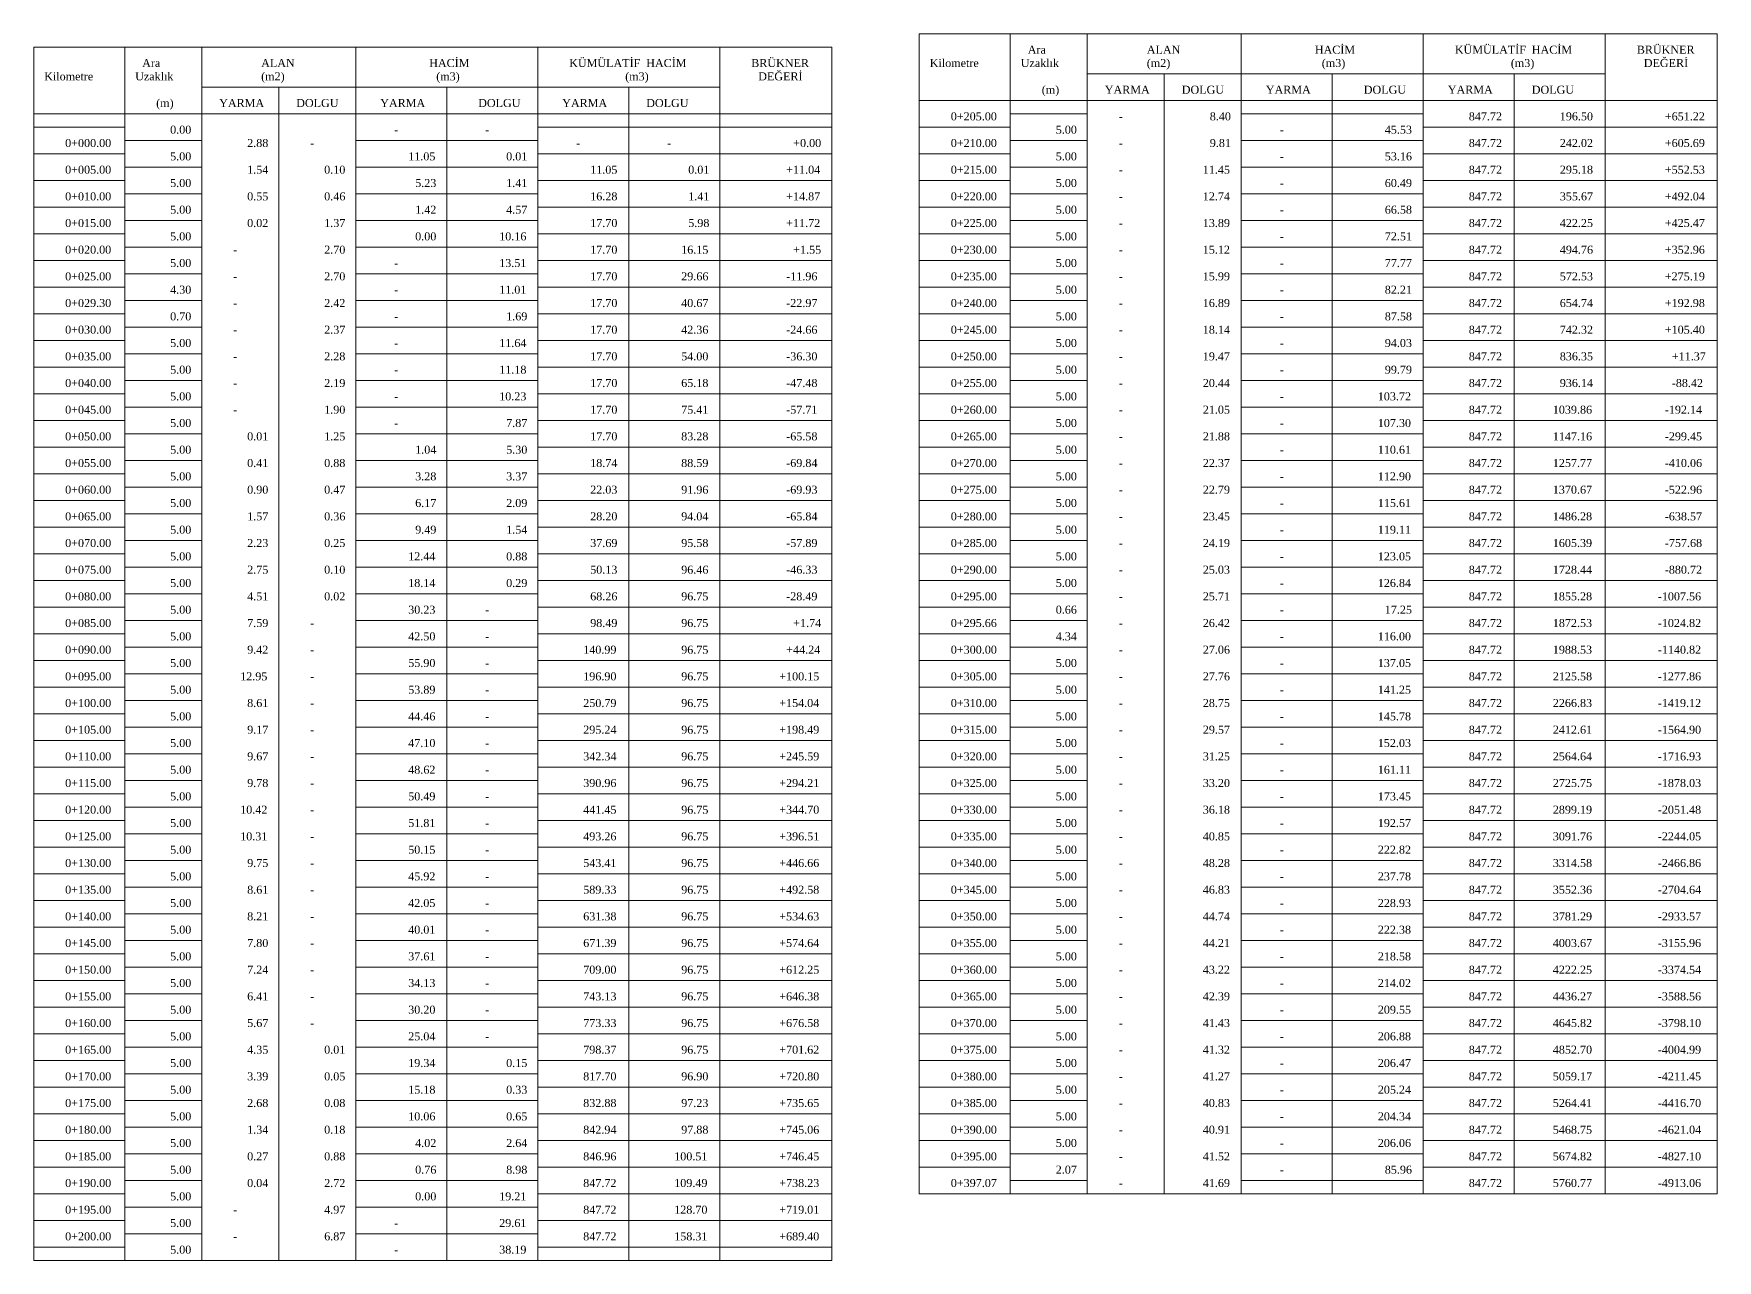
# Model space of a CAD drawing. Header units: metres. Extents: x 478603 to 489313, y 4282657 to 4289463.
# Drawn here: x 484786.5 to 485102.2, y 4282656.5 to 4282886.5 of the extents above; entities that cross this region are included whole.
import ezdxf

# ---------------------------------------------------------------- set-up
doc = ezdxf.new("R2010")
doc.units = ezdxf.units.M
for name, color, linetype, lineweight in [('TB_C', 96, 'Continuous', 0), ('TB_M', 18, 'Continuous', 0), ('TB_R', 1, 'Continuous', 0)]:
    doc.layers.add(name, color=color, linetype=linetype, lineweight=lineweight)
doc.styles.get("Standard").update_dxf_attribs({"font": 'times.ttf'})

msp = doc.modelspace()

# ---------------------------------------------------------------- linework, layer by layer
at = {"layer": 'TB_C'}
for p, q in [((484786.52, 4282884.04), (484936.14, 4282884.04)), ((484786.52, 4282884.04), (484786.52, 4282656.54)), ((484803.58, 4282884.04), (484803.58, 4282656.54)), ((484818.02, 4282884.04), (484818.02, 4282656.54)), ((484846.89, 4282884.04), (484846.89, 4282656.54)), ((484881.02, 4282884.04), (484881.02, 4282656.54)), ((484915.14, 4282884.04), (484915.14, 4282656.54)), ((484936.14, 4282884.04), (484936.14, 4282656.54)), ((484952.55, 4282886.54), (485102.17, 4282886.54)), ((484952.55, 4282886.54), (484952.55, 4282669.04)), ((484969.61, 4282886.54), (484969.61, 4282669.04)), ((484984.05, 4282886.54), (484984.05, 4282669.04)), ((485012.92, 4282886.54), (485012.92, 4282669.04)), ((485047.05, 4282886.54), (485047.05, 4282669.04)), ((485081.17, 4282886.54), (485081.17, 4282669.04)), ((485102.17, 4282886.54), (485102.17, 4282669.04)), ((484984.05, 4282879.04), (485081.17, 4282879.04)), ((484998.49, 4282879.04), (484998.49, 4282669.04)), ((485029.99, 4282879.04), (485029.99, 4282669.04)), ((485064.11, 4282879.04), (485064.11, 4282669.04)), ((484818.02, 4282876.54), (484915.14, 4282876.54)), ((484832.46, 4282876.54), (484832.46, 4282656.54)), ((484863.96, 4282876.54), (484863.96, 4282656.54)), ((484898.08, 4282876.54), (484898.08, 4282656.54)), ((484786.52, 4282871.54), (484936.14, 4282871.54)), ((484952.55, 4282874.04), (485102.17, 4282874.04)), ((484969.61, 4282871.54), (484984.05, 4282871.54)), ((485012.92, 4282871.54), (485047.05, 4282871.54)), ((484786.52, 4282869.04), (484803.58, 4282869.04)), ((484881.02, 4282869.04), (484936.14, 4282869.04)), ((484952.55, 4282869.04), (484969.61, 4282869.04)), ((485047.05, 4282869.04), (485102.17, 4282869.04)), ((484803.58, 4282866.54), (484818.02, 4282866.54)), ((484846.89, 4282866.54), (484881.02, 4282866.54)), ((484969.61, 4282866.54), (484984.05, 4282866.54)), ((485012.92, 4282866.54), (485047.05, 4282866.54)), ((484786.52, 4282864.04), (484803.58, 4282864.04)), ((484881.02, 4282864.04), (484936.14, 4282864.04)), ((484952.55, 4282864.04), (484969.61, 4282864.04)), ((485047.05, 4282864.04), (485102.17, 4282864.04)), ((484786.52, 4282859.04), (484803.58, 4282859.04)), ((484803.58, 4282861.54), (484818.02, 4282861.54)), ((484846.89, 4282861.54), (484881.02, 4282861.54)), ((484881.02, 4282859.04), (484936.14, 4282859.04)), ((484952.55, 4282859.04), (484969.61, 4282859.04)), ((484969.61, 4282861.54), (484984.05, 4282861.54)), ((485012.92, 4282861.54), (485047.05, 4282861.54)), ((485047.05, 4282859.04), (485102.17, 4282859.04)), ((484803.58, 4282856.54), (484818.02, 4282856.54)), ((484846.89, 4282856.54), (484881.02, 4282856.54)), ((484969.61, 4282856.54), (484984.05, 4282856.54)), ((485012.92, 4282856.54), (485047.05, 4282856.54)), ((484786.52, 4282854.04), (484803.58, 4282854.04)), ((484881.02, 4282854.04), (484936.14, 4282854.04)), ((484952.55, 4282854.04), (484969.61, 4282854.04)), ((485047.05, 4282854.04), (485102.17, 4282854.04)), ((484803.58, 4282851.54), (484818.02, 4282851.54)), ((484846.89, 4282851.54), (484881.02, 4282851.54)), ((484969.61, 4282851.54), (484984.05, 4282851.54)), ((485012.92, 4282851.54), (485047.05, 4282851.54)), ((484786.52, 4282849.04), (484803.58, 4282849.04)), ((484803.58, 4282846.54), (484818.02, 4282846.54)), ((484846.89, 4282846.54), (484881.02, 4282846.54)), ((484881.02, 4282849.04), (484936.14, 4282849.04)), ((484952.55, 4282849.04), (484969.61, 4282849.04)), ((484969.61, 4282846.54), (484984.05, 4282846.54)), ((485012.92, 4282846.54), (485047.05, 4282846.54)), ((485047.05, 4282849.04), (485102.17, 4282849.04)), ((484786.52, 4282844.04), (484803.58, 4282844.04)), ((484881.02, 4282844.04), (484936.14, 4282844.04)), ((484952.55, 4282844.04), (484969.61, 4282844.04)), ((485047.05, 4282844.04), (485102.17, 4282844.04)), ((484803.58, 4282841.54), (484818.02, 4282841.54)), ((484846.89, 4282841.54), (484881.02, 4282841.54)), ((484969.61, 4282841.54), (484984.05, 4282841.54)), ((485012.92, 4282841.54), (485047.05, 4282841.54)), ((484786.52, 4282839.04), (484803.58, 4282839.04)), ((484881.02, 4282839.04), (484936.14, 4282839.04)), ((484952.55, 4282839.04), (484969.61, 4282839.04)), ((485047.05, 4282839.04), (485102.17, 4282839.04)), ((484786.52, 4282834.04), (484803.58, 4282834.04)), ((484803.58, 4282836.54), (484818.02, 4282836.54)), ((484846.89, 4282836.54), (484881.02, 4282836.54)), ((484881.02, 4282834.04), (484936.14, 4282834.04)), ((484952.55, 4282834.04), (484969.61, 4282834.04)), ((484969.61, 4282836.54), (484984.05, 4282836.54)), ((485012.92, 4282836.54), (485047.05, 4282836.54)), ((485047.05, 4282834.04), (485102.17, 4282834.04)), ((484803.58, 4282831.54), (484818.02, 4282831.54)), ((484846.89, 4282831.54), (484881.02, 4282831.54)), ((484969.61, 4282831.54), (484984.05, 4282831.54)), ((485012.92, 4282831.54), (485047.05, 4282831.54)), ((484786.52, 4282829.04), (484803.58, 4282829.04)), ((484881.02, 4282829.04), (484936.14, 4282829.04)), ((484952.55, 4282829.04), (484969.61, 4282829.04)), ((485047.05, 4282829.04), (485102.17, 4282829.04)), ((484786.52, 4282824.04), (484803.58, 4282824.04)), ((484803.58, 4282826.54), (484818.02, 4282826.54)), ((484846.89, 4282826.54), (484881.02, 4282826.54)), ((484881.02, 4282824.04), (484936.14, 4282824.04)), ((484952.55, 4282824.04), (484969.61, 4282824.04)), ((484969.61, 4282826.54), (484984.05, 4282826.54)), ((485012.92, 4282826.54), (485047.05, 4282826.54)), ((485047.05, 4282824.04), (485102.17, 4282824.04)), ((484803.58, 4282821.54), (484818.02, 4282821.54)), ((484846.89, 4282821.54), (484881.02, 4282821.54)), ((484969.61, 4282821.54), (484984.05, 4282821.54)), ((485012.92, 4282821.54), (485047.05, 4282821.54)), ((484786.52, 4282819.04), (484803.58, 4282819.04)), ((484881.02, 4282819.04), (484936.14, 4282819.04)), ((484952.55, 4282819.04), (484969.61, 4282819.04)), ((485047.05, 4282819.04), (485102.17, 4282819.04)), ((484803.58, 4282816.54), (484818.02, 4282816.54)), ((484846.89, 4282816.54), (484881.02, 4282816.54)), ((484969.61, 4282816.54), (484984.05, 4282816.54)), ((485012.92, 4282816.54), (485047.05, 4282816.54)), ((484786.52, 4282814.04), (484803.58, 4282814.04)), ((484803.58, 4282811.54), (484818.02, 4282811.54)), ((484846.89, 4282811.54), (484881.02, 4282811.54)), ((484881.02, 4282814.04), (484936.14, 4282814.04)), ((484952.55, 4282814.04), (484969.61, 4282814.04)), ((484969.61, 4282811.54), (484984.05, 4282811.54)), ((485012.92, 4282811.54), (485047.05, 4282811.54)), ((485047.05, 4282814.04), (485102.17, 4282814.04)), ((484786.52, 4282809.04), (484803.58, 4282809.04)), ((484881.02, 4282809.04), (484936.14, 4282809.04)), ((484952.55, 4282809.04), (484969.61, 4282809.04)), ((485047.05, 4282809.04), (485102.17, 4282809.04)), ((484803.58, 4282806.54), (484818.02, 4282806.54)), ((484846.89, 4282806.54), (484881.02, 4282806.54)), ((484969.61, 4282806.54), (484984.05, 4282806.54)), ((485012.92, 4282806.54), (485047.05, 4282806.54)), ((484786.52, 4282804.04), (484803.58, 4282804.04)), ((484881.02, 4282804.04), (484936.14, 4282804.04)), ((484952.55, 4282804.04), (484969.61, 4282804.04)), ((485047.05, 4282804.04), (485102.17, 4282804.04)), ((484786.52, 4282799.04), (484803.58, 4282799.04)), ((484803.58, 4282801.54), (484818.02, 4282801.54)), ((484846.89, 4282801.54), (484881.02, 4282801.54)), ((484881.02, 4282799.04), (484936.14, 4282799.04)), ((484952.55, 4282799.04), (484969.61, 4282799.04)), ((484969.61, 4282801.54), (484984.05, 4282801.54)), ((485012.92, 4282801.54), (485047.05, 4282801.54)), ((485047.05, 4282799.04), (485102.17, 4282799.04)), ((484803.58, 4282796.54), (484818.02, 4282796.54)), ((484846.89, 4282796.54), (484881.02, 4282796.54)), ((484969.61, 4282796.54), (484984.05, 4282796.54)), ((485012.92, 4282796.54), (485047.05, 4282796.54)), ((484786.52, 4282794.04), (484803.58, 4282794.04)), ((484881.02, 4282794.04), (484936.14, 4282794.04)), ((484952.55, 4282794.04), (484969.61, 4282794.04)), ((485047.05, 4282794.04), (485102.17, 4282794.04)), ((484803.58, 4282791.54), (484818.02, 4282791.54)), ((484846.89, 4282791.54), (484881.02, 4282791.54)), ((484969.61, 4282791.54), (484984.05, 4282791.54)), ((485012.92, 4282791.54), (485047.05, 4282791.54)), ((484786.52, 4282789.04), (484803.58, 4282789.04)), ((484803.58, 4282786.54), (484818.02, 4282786.54)), ((484846.89, 4282786.54), (484881.02, 4282786.54)), ((484881.02, 4282789.04), (484936.14, 4282789.04)), ((484952.55, 4282789.04), (484969.61, 4282789.04)), ((484969.61, 4282786.54), (484984.05, 4282786.54)), ((485012.92, 4282786.54), (485047.05, 4282786.54)), ((485047.05, 4282789.04), (485102.17, 4282789.04)), ((484786.52, 4282784.04), (484803.58, 4282784.04)), ((484881.02, 4282784.04), (484936.14, 4282784.04)), ((484952.55, 4282784.04), (484969.61, 4282784.04)), ((485047.05, 4282784.04), (485102.17, 4282784.04)), ((484803.58, 4282781.54), (484818.02, 4282781.54)), ((484846.89, 4282781.54), (484881.02, 4282781.54)), ((484969.61, 4282781.54), (484984.05, 4282781.54)), ((485012.92, 4282781.54), (485047.05, 4282781.54)), ((484786.52, 4282779.04), (484803.58, 4282779.04)), ((484881.02, 4282779.04), (484936.14, 4282779.04)), ((484952.55, 4282779.04), (484969.61, 4282779.04)), ((485047.05, 4282779.04), (485102.17, 4282779.04)), ((484786.52, 4282774.04), (484803.58, 4282774.04)), ((484803.58, 4282776.54), (484818.02, 4282776.54)), ((484846.89, 4282776.54), (484881.02, 4282776.54)), ((484881.02, 4282774.04), (484936.14, 4282774.04)), ((484952.55, 4282774.04), (484969.61, 4282774.04)), ((484969.61, 4282776.54), (484984.05, 4282776.54)), ((485012.92, 4282776.54), (485047.05, 4282776.54)), ((485047.05, 4282774.04), (485102.17, 4282774.04)), ((484803.58, 4282771.54), (484818.02, 4282771.54)), ((484846.89, 4282771.54), (484881.02, 4282771.54)), ((484969.61, 4282771.54), (484984.05, 4282771.54)), ((485012.92, 4282771.54), (485047.05, 4282771.54)), ((484786.52, 4282769.04), (484803.58, 4282769.04)), ((484881.02, 4282769.04), (484936.14, 4282769.04)), ((484952.55, 4282769.04), (484969.61, 4282769.04)), ((485047.05, 4282769.04), (485102.17, 4282769.04)), ((484786.52, 4282764.04), (484803.58, 4282764.04)), ((484803.58, 4282766.54), (484818.02, 4282766.54)), ((484846.89, 4282766.54), (484881.02, 4282766.54)), ((484881.02, 4282764.04), (484936.14, 4282764.04)), ((484952.55, 4282764.04), (484969.61, 4282764.04)), ((484969.61, 4282766.54), (484984.05, 4282766.54)), ((485012.92, 4282766.54), (485047.05, 4282766.54)), ((485047.05, 4282764.04), (485102.17, 4282764.04)), ((484803.58, 4282761.54), (484818.02, 4282761.54)), ((484846.89, 4282761.54), (484881.02, 4282761.54)), ((484969.61, 4282761.54), (484984.05, 4282761.54)), ((485012.92, 4282761.54), (485047.05, 4282761.54)), ((484786.52, 4282759.04), (484803.58, 4282759.04)), ((484881.02, 4282759.04), (484936.14, 4282759.04)), ((484952.55, 4282759.04), (484969.61, 4282759.04)), ((485047.05, 4282759.04), (485102.17, 4282759.04)), ((484803.58, 4282756.54), (484818.02, 4282756.54)), ((484846.89, 4282756.54), (484881.02, 4282756.54)), ((484969.61, 4282756.54), (484984.05, 4282756.54)), ((485012.92, 4282756.54), (485047.05, 4282756.54)), ((484786.52, 4282754.04), (484803.58, 4282754.04)), ((484803.58, 4282751.54), (484818.02, 4282751.54)), ((484846.89, 4282751.54), (484881.02, 4282751.54)), ((484881.02, 4282754.04), (484936.14, 4282754.04)), ((484952.55, 4282754.04), (484969.61, 4282754.04)), ((484969.61, 4282751.54), (484984.05, 4282751.54)), ((485012.92, 4282751.54), (485047.05, 4282751.54)), ((485047.05, 4282754.04), (485102.17, 4282754.04)), ((484786.52, 4282749.04), (484803.58, 4282749.04)), ((484881.02, 4282749.04), (484936.14, 4282749.04)), ((484952.55, 4282749.04), (484969.61, 4282749.04)), ((485047.05, 4282749.04), (485102.17, 4282749.04)), ((484803.58, 4282746.54), (484818.02, 4282746.54)), ((484846.89, 4282746.54), (484881.02, 4282746.54)), ((484969.61, 4282746.54), (484984.05, 4282746.54)), ((485012.92, 4282746.54), (485047.05, 4282746.54)), ((484786.52, 4282744.04), (484803.58, 4282744.04)), ((484881.02, 4282744.04), (484936.14, 4282744.04)), ((484952.55, 4282744.04), (484969.61, 4282744.04)), ((485047.05, 4282744.04), (485102.17, 4282744.04)), ((484786.52, 4282739.04), (484803.58, 4282739.04)), ((484803.58, 4282741.54), (484818.02, 4282741.54)), ((484846.89, 4282741.54), (484881.02, 4282741.54)), ((484881.02, 4282739.04), (484936.14, 4282739.04)), ((484952.55, 4282739.04), (484969.61, 4282739.04)), ((484969.61, 4282741.54), (484984.05, 4282741.54)), ((485012.92, 4282741.54), (485047.05, 4282741.54)), ((485047.05, 4282739.04), (485102.17, 4282739.04)), ((484803.58, 4282736.54), (484818.02, 4282736.54)), ((484846.89, 4282736.54), (484881.02, 4282736.54)), ((484969.61, 4282736.54), (484984.05, 4282736.54)), ((485012.92, 4282736.54), (485047.05, 4282736.54)), ((484786.52, 4282734.04), (484803.58, 4282734.04)), ((484881.02, 4282734.04), (484936.14, 4282734.04)), ((484952.55, 4282734.04), (484969.61, 4282734.04)), ((485047.05, 4282734.04), (485102.17, 4282734.04)), ((484803.58, 4282731.54), (484818.02, 4282731.54)), ((484846.89, 4282731.54), (484881.02, 4282731.54)), ((484969.61, 4282731.54), (484984.05, 4282731.54)), ((485012.92, 4282731.54), (485047.05, 4282731.54)), ((484786.52, 4282729.04), (484803.58, 4282729.04)), ((484803.58, 4282726.54), (484818.02, 4282726.54)), ((484846.89, 4282726.54), (484881.02, 4282726.54)), ((484881.02, 4282729.04), (484936.14, 4282729.04)), ((484952.55, 4282729.04), (484969.61, 4282729.04)), ((484969.61, 4282726.54), (484984.05, 4282726.54)), ((485012.92, 4282726.54), (485047.05, 4282726.54)), ((485047.05, 4282729.04), (485102.17, 4282729.04)), ((484786.52, 4282724.04), (484803.58, 4282724.04)), ((484881.02, 4282724.04), (484936.14, 4282724.04)), ((484952.55, 4282724.04), (484969.61, 4282724.04)), ((485047.05, 4282724.04), (485102.17, 4282724.04)), ((484803.58, 4282721.54), (484818.02, 4282721.54)), ((484846.89, 4282721.54), (484881.02, 4282721.54)), ((484969.61, 4282721.54), (484984.05, 4282721.54)), ((485012.92, 4282721.54), (485047.05, 4282721.54)), ((484786.52, 4282719.04), (484803.58, 4282719.04)), ((484881.02, 4282719.04), (484936.14, 4282719.04)), ((484952.55, 4282719.04), (484969.61, 4282719.04)), ((485047.05, 4282719.04), (485102.17, 4282719.04)), ((484786.52, 4282714.04), (484803.58, 4282714.04)), ((484803.58, 4282716.54), (484818.02, 4282716.54)), ((484846.89, 4282716.54), (484881.02, 4282716.54)), ((484881.02, 4282714.04), (484936.14, 4282714.04)), ((484952.55, 4282714.04), (484969.61, 4282714.04)), ((484969.61, 4282716.54), (484984.05, 4282716.54)), ((485012.92, 4282716.54), (485047.05, 4282716.54)), ((485047.05, 4282714.04), (485102.17, 4282714.04)), ((484803.58, 4282711.54), (484818.02, 4282711.54)), ((484846.89, 4282711.54), (484881.02, 4282711.54)), ((484969.61, 4282711.54), (484984.05, 4282711.54)), ((485012.92, 4282711.54), (485047.05, 4282711.54)), ((484786.52, 4282709.04), (484803.58, 4282709.04)), ((484881.02, 4282709.04), (484936.14, 4282709.04)), ((484952.55, 4282709.04), (484969.61, 4282709.04)), ((485047.05, 4282709.04), (485102.17, 4282709.04)), ((484803.58, 4282706.54), (484818.02, 4282706.54)), ((484846.89, 4282706.54), (484881.02, 4282706.54)), ((484969.61, 4282706.54), (484984.05, 4282706.54)), ((485012.92, 4282706.54), (485047.05, 4282706.54)), ((484786.52, 4282704.04), (484803.58, 4282704.04)), ((484803.58, 4282701.54), (484818.02, 4282701.54)), ((484846.89, 4282701.54), (484881.02, 4282701.54)), ((484881.02, 4282704.04), (484936.14, 4282704.04)), ((484952.55, 4282704.04), (484969.61, 4282704.04)), ((484969.61, 4282701.54), (484984.05, 4282701.54)), ((485012.92, 4282701.54), (485047.05, 4282701.54)), ((485047.05, 4282704.04), (485102.17, 4282704.04)), ((484786.52, 4282699.04), (484803.58, 4282699.04)), ((484881.02, 4282699.04), (484936.14, 4282699.04)), ((484952.55, 4282699.04), (484969.61, 4282699.04)), ((485047.05, 4282699.04), (485102.17, 4282699.04)), ((484803.58, 4282696.54), (484818.02, 4282696.54)), ((484846.89, 4282696.54), (484881.02, 4282696.54)), ((484969.61, 4282696.54), (484984.05, 4282696.54)), ((485012.92, 4282696.54), (485047.05, 4282696.54)), ((484786.52, 4282694.04), (484803.58, 4282694.04)), ((484803.58, 4282691.54), (484818.02, 4282691.54)), ((484846.89, 4282691.54), (484881.02, 4282691.54)), ((484881.02, 4282694.04), (484936.14, 4282694.04)), ((484952.55, 4282694.04), (484969.61, 4282694.04)), ((484969.61, 4282691.54), (484984.05, 4282691.54)), ((485012.92, 4282691.54), (485047.05, 4282691.54)), ((485047.05, 4282694.04), (485102.17, 4282694.04)), ((484786.52, 4282689.04), (484803.58, 4282689.04)), ((484881.02, 4282689.04), (484936.14, 4282689.04)), ((484952.55, 4282689.04), (484969.61, 4282689.04)), ((485047.05, 4282689.04), (485102.17, 4282689.04)), ((484803.58, 4282686.54), (484818.02, 4282686.54)), ((484846.89, 4282686.54), (484881.02, 4282686.54)), ((484969.61, 4282686.54), (484984.05, 4282686.54)), ((485012.92, 4282686.54), (485047.05, 4282686.54)), ((484786.52, 4282684.04), (484803.58, 4282684.04)), ((484881.02, 4282684.04), (484936.14, 4282684.04)), ((484952.55, 4282684.04), (484969.61, 4282684.04)), ((485047.05, 4282684.04), (485102.17, 4282684.04)), ((484786.52, 4282679.04), (484803.58, 4282679.04)), ((484803.58, 4282681.54), (484818.02, 4282681.54)), ((484846.89, 4282681.54), (484881.02, 4282681.54)), ((484881.02, 4282679.04), (484936.14, 4282679.04)), ((484952.55, 4282679.04), (484969.61, 4282679.04)), ((484969.61, 4282681.54), (484984.05, 4282681.54)), ((485012.92, 4282681.54), (485047.05, 4282681.54)), ((485047.05, 4282679.04), (485102.17, 4282679.04)), ((484803.58, 4282676.54), (484818.02, 4282676.54)), ((484846.89, 4282676.54), (484881.02, 4282676.54)), ((484969.61, 4282676.54), (484984.05, 4282676.54)), ((485012.92, 4282676.54), (485047.05, 4282676.54)), ((484786.52, 4282674.04), (484803.58, 4282674.04)), ((484881.02, 4282674.04), (484936.14, 4282674.04)), ((484952.55, 4282674.04), (484969.61, 4282674.04)), ((485047.05, 4282674.04), (485102.17, 4282674.04)), ((484803.58, 4282671.54), (484818.02, 4282671.54)), ((484846.89, 4282671.54), (484881.02, 4282671.54)), ((484969.61, 4282671.54), (484984.05, 4282671.54)), ((485012.92, 4282671.54), (485047.05, 4282671.54)), ((484786.52, 4282669.04), (484803.58, 4282669.04)), ((484803.58, 4282666.54), (484818.02, 4282666.54)), ((484846.89, 4282666.54), (484881.02, 4282666.54)), ((484881.02, 4282669.04), (484936.14, 4282669.04)), ((484952.55, 4282669.04), (485102.17, 4282669.04)), ((484786.52, 4282664.04), (484803.58, 4282664.04)), ((484881.02, 4282664.04), (484936.14, 4282664.04)), ((484803.58, 4282661.54), (484818.02, 4282661.54)), ((484846.89, 4282661.54), (484881.02, 4282661.54)), ((484786.52, 4282659.04), (484803.58, 4282659.04)), ((484881.02, 4282659.04), (484936.14, 4282659.04)), ((484786.52, 4282656.54), (484936.14, 4282656.54))]:
    msp.add_line(p, q, dxfattribs=at)

# ---------------------------------------------------------------- texts
at = {"layer": 'TB_M'}
for s, p in [('Ara', (484972.89, 4282882.79)), ('ALAN', (484995.21, 4282882.79)), ('HACİM', (485026.71, 4282882.79)), ('KÜMÜLATİF', (485052.96, 4282882.79)), ('HACİM', (485067.39, 4282882.79)), ('BRÜKNER', (485087.08, 4282882.79)), ('Ara', (484806.86, 4282880.29)), ('ALAN', (484829.17, 4282880.29)), ('HACİM', (484860.67, 4282880.29)), ('KÜMÜLATİF', (484886.92, 4282880.29)), ('HACİM', (484901.36, 4282880.29)), ('BRÜKNER', (484921.05, 4282880.29)), ('Kilometre', (484954.52, 4282880.29)), ('Uzaklık', (484971.58, 4282880.29)), ('(m2)', (484995.21, 4282880.29)), ('(m3)', (485028.02, 4282880.29)), ('(m3)', (485063.46, 4282880.29)), ('DEĞERİ', (485088.39, 4282880.29)), ('Kilometre', (484788.49, 4282877.79)), ('Uzaklık', (484805.55, 4282877.79)), ('(m2)', (484829.17, 4282877.79)), ('(m3)', (484861.99, 4282877.79)), ('(m3)', (484897.42, 4282877.79)), ('DEĞERİ', (484922.36, 4282877.79)), ('(m)', (484975.52, 4282875.29)), ('YARMA', (484987.33, 4282875.29)), ('DOLGU', (485001.77, 4282875.29)), ('YARMA', (485017.52, 4282875.29)), ('DOLGU', (485035.89, 4282875.29)), ('YARMA', (485051.64, 4282875.29)), ('DOLGU', (485067.39, 4282875.29)), ('(m)', (484809.49, 4282872.79)), ('YARMA', (484821.3, 4282872.79)), ('DOLGU', (484835.74, 4282872.79)), ('YARMA', (484851.49, 4282872.79)), ('DOLGU', (484869.86, 4282872.79)), ('YARMA', (484885.61, 4282872.79)), ('DOLGU', (484901.36, 4282872.79)), ('0+205.00', (484958.46, 4282870.29)), ('-', (484854.11, 4282867.79)), ('-', (484871.17, 4282867.79)), ('-', (484989.96, 4282870.29)), ('-', (485020.14, 4282867.79)), ('0+000.00', (484792.42, 4282865.29)), ('-', (484838.36, 4282865.29)), ('-', (484888.24, 4282865.29)), ('-', (484905.3, 4282865.29)), ('0+210.00', (484958.46, 4282865.29)), ('-', (484989.96, 4282865.29)), ('-', (485020.14, 4282862.79)), ('0+005.00', (484792.42, 4282860.29)), ('0+215.00', (484958.46, 4282860.29)), ('-', (484989.96, 4282860.29)), ('0+010.00', (484792.42, 4282855.29)), ('0+220.00', (484958.46, 4282855.29)), ('-', (484989.96, 4282855.29)), ('-', (485020.14, 4282857.79)), ('-', (485020.14, 4282852.79)), ('0+015.00', (484792.42, 4282850.29)), ('0+225.00', (484958.46, 4282850.29)), ('-', (484989.96, 4282850.29)), ('0+020.00', (484792.42, 4282845.29)), ('0+230.00', (484958.46, 4282845.29)), ('-', (485020.14, 4282847.79)), ('-', (484823.92, 4282845.29)), ('-', (484854.11, 4282842.79)), ('-', (484989.96, 4282845.29)), ('-', (485020.14, 4282842.79)), ('0+025.00', (484792.42, 4282840.29)), ('-', (484823.92, 4282840.29)), ('0+235.00', (484958.46, 4282840.29)), ('-', (484989.96, 4282840.29)), ('0+029.30', (484792.42, 4282835.29)), ('-', (484854.11, 4282837.79)), ('0+240.00', (484958.46, 4282835.29)), ('-', (485020.14, 4282837.79)), ('-', (484823.92, 4282835.29)), ('-', (484989.96, 4282835.29)), ('0+030.00', (484792.42, 4282830.29)), ('-', (484823.92, 4282830.29)), ('-', (484854.11, 4282832.79)), ('0+245.00', (484958.46, 4282830.29)), ('-', (484989.96, 4282830.29)), ('-', (485020.14, 4282832.79)), ('-', (484854.11, 4282827.79)), ('-', (485020.14, 4282827.79)), ('0+035.00', (484792.42, 4282825.29)), ('-', (484823.92, 4282825.29)), ('0+250.00', (484958.46, 4282825.29)), ('-', (484989.96, 4282825.29)), ('0+040.00', (484792.42, 4282820.29)), ('-', (484823.92, 4282820.29)), ('-', (484854.11, 4282822.79)), ('0+255.00', (484958.46, 4282820.29)), ('-', (484989.96, 4282820.29)), ('-', (485020.14, 4282822.79)), ('-', (484854.11, 4282817.79)), ('-', (485020.14, 4282817.79)), ('0+045.00', (484792.42, 4282815.29)), ('-', (484823.92, 4282815.29)), ('0+260.00', (484958.46, 4282815.29)), ('-', (484989.96, 4282815.29)), ('0+050.00', (484792.42, 4282810.29)), ('-', (484854.11, 4282812.79)), ('0+265.00', (484958.46, 4282810.29)), ('-', (485020.14, 4282812.79)), ('-', (484989.96, 4282810.29)), ('-', (485020.14, 4282807.79)), ('0+055.00', (484792.42, 4282805.29)), ('0+270.00', (484958.46, 4282805.29)), ('-', (484989.96, 4282805.29)), ('-', (485020.14, 4282802.79)), ('0+060.00', (484792.42, 4282800.29)), ('0+275.00', (484958.46, 4282800.29)), ('-', (484989.96, 4282800.29)), ('0+065.00', (484792.42, 4282795.29)), ('0+280.00', (484958.46, 4282795.29)), ('-', (484989.96, 4282795.29)), ('-', (485020.14, 4282797.79)), ('-', (485020.14, 4282792.79)), ('0+070.00', (484792.42, 4282790.29)), ('0+285.00', (484958.46, 4282790.29)), ('-', (484989.96, 4282790.29)), ('0+075.00', (484792.42, 4282785.29)), ('0+290.00', (484958.46, 4282785.29)), ('-', (485020.14, 4282787.79)), ('-', (484989.96, 4282785.29)), ('-', (485020.14, 4282782.79)), ('0+080.00', (484792.42, 4282780.29)), ('0+295.00', (484958.46, 4282780.29)), ('-', (484989.96, 4282780.29)), ('0+085.00', (484792.42, 4282775.29)), ('-', (484871.17, 4282777.79)), ('0+295.66', (484958.46, 4282775.29)), ('-', (485020.14, 4282777.79)), ('-', (484838.36, 4282775.29)), ('-', (484989.96, 4282775.29)), ('0+090.00', (484792.42, 4282770.29)), ('-', (484838.36, 4282770.29)), ('-', (484871.17, 4282772.79)), ('0+300.00', (484958.46, 4282770.29)), ('-', (484989.96, 4282770.29)), ('-', (485020.14, 4282772.79)), ('-', (484871.17, 4282767.79)), ('-', (485020.14, 4282767.79)), ('0+095.00', (484792.42, 4282765.29)), ('-', (484838.36, 4282765.29)), ('0+305.00', (484958.46, 4282765.29)), ('-', (484989.96, 4282765.29)), ('0+100.00', (484792.42, 4282760.29)), ('-', (484838.36, 4282760.29)), ('-', (484871.17, 4282762.79)), ('0+310.00', (484958.46, 4282760.29)), ('-', (484989.96, 4282760.29)), ('-', (485020.14, 4282762.79)), ('-', (484871.17, 4282757.79)), ('-', (485020.14, 4282757.79)), ('0+105.00', (484792.42, 4282755.29)), ('-', (484838.36, 4282755.29)), ('0+315.00', (484958.46, 4282755.29)), ('-', (484989.96, 4282755.29)), ('0+110.00', (484792.42, 4282750.29)), ('-', (484871.17, 4282752.79)), ('0+320.00', (484958.46, 4282750.29)), ('-', (485020.14, 4282752.79)), ('-', (484838.36, 4282750.29)), ('-', (484871.17, 4282747.79)), ('-', (484989.96, 4282750.29)), ('-', (485020.14, 4282747.79)), ('0+115.00', (484792.42, 4282745.29)), ('-', (484838.36, 4282745.29)), ('0+325.00', (484958.46, 4282745.29)), ('-', (484989.96, 4282745.29)), ('-', (484871.17, 4282742.79)), ('-', (485020.14, 4282742.79)), ('0+120.00', (484792.42, 4282740.29)), ('-', (484838.36, 4282740.29)), ('0+330.00', (484958.46, 4282740.29)), ('-', (484989.96, 4282740.29)), ('0+125.00', (484792.42, 4282735.29)), ('-', (484838.36, 4282735.29)), ('-', (484871.17, 4282737.79)), ('0+335.00', (484958.46, 4282735.29)), ('-', (484989.96, 4282735.29)), ('-', (485020.14, 4282737.79)), ('-', (484871.17, 4282732.79)), ('-', (485020.14, 4282732.79)), ('0+130.00', (484792.42, 4282730.29)), ('-', (484838.36, 4282730.29)), ('0+340.00', (484958.46, 4282730.29)), ('-', (484989.96, 4282730.29)), ('0+135.00', (484792.42, 4282725.29)), ('-', (484871.17, 4282727.79)), ('0+345.00', (484958.46, 4282725.29)), ('-', (485020.14, 4282727.79)), ('-', (484838.36, 4282725.29)), ('-', (484871.17, 4282722.79)), ('-', (484989.96, 4282725.29)), ('-', (485020.14, 4282722.79)), ('0+140.00', (484792.42, 4282720.29)), ('-', (484838.36, 4282720.29)), ('0+350.00', (484958.46, 4282720.29)), ('-', (484989.96, 4282720.29)), ('0+145.00', (484792.42, 4282715.29)), ('-', (484871.17, 4282717.79)), ('0+355.00', (484958.46, 4282715.29)), ('-', (485020.14, 4282717.79)), ('-', (484838.36, 4282715.29)), ('-', (484989.96, 4282715.29)), ('0+150.00', (484792.42, 4282710.29)), ('-', (484838.36, 4282710.29)), ('-', (484871.17, 4282712.79)), ('0+360.00', (484958.46, 4282710.29)), ('-', (484989.96, 4282710.29)), ('-', (485020.14, 4282712.79)), ('-', (484871.17, 4282707.79)), ('-', (485020.14, 4282707.79)), ('0+155.00', (484792.42, 4282705.29)), ('-', (484838.36, 4282705.29)), ('0+365.00', (484958.46, 4282705.29)), ('-', (484989.96, 4282705.29)), ('0+160.00', (484792.42, 4282700.29)), ('-', (484838.36, 4282700.29)), ('-', (484871.17, 4282702.79)), ('0+370.00', (484958.46, 4282700.29)), ('-', (484989.96, 4282700.29)), ('-', (485020.14, 4282702.79)), ('-', (484871.17, 4282697.79)), ('-', (485020.14, 4282697.79)), ('0+165.00', (484792.42, 4282695.29)), ('0+375.00', (484958.46, 4282695.29)), ('-', (484989.96, 4282695.29)), ('0+170.00', (484792.42, 4282690.29)), ('0+380.00', (484958.46, 4282690.29)), ('-', (485020.14, 4282692.79)), ('-', (484989.96, 4282690.29)), ('-', (485020.14, 4282687.79)), ('0+175.00', (484792.42, 4282685.29)), ('0+385.00', (484958.46, 4282685.29)), ('-', (484989.96, 4282685.29)), ('-', (485020.14, 4282682.79)), ('0+180.00', (484792.42, 4282680.29)), ('0+390.00', (484958.46, 4282680.29)), ('-', (484989.96, 4282680.29)), ('0+185.00', (484792.42, 4282675.29)), ('0+395.00', (484958.46, 4282675.29)), ('-', (484989.96, 4282675.29)), ('-', (485020.14, 4282677.79)), ('-', (485020.14, 4282672.79)), ('0+190.00', (484792.42, 4282670.29)), ('0+397.07', (484958.46, 4282670.29)), ('-', (484989.96, 4282670.29)), ('0+195.00', (484792.42, 4282665.29)), ('-', (484823.92, 4282665.29)), ('-', (484854.11, 4282662.79)), ('0+200.00', (484792.42, 4282660.29)), ('-', (484823.92, 4282660.29)), ('-', (484854.11, 4282657.79))]:
    msp.add_text(s, height=1.5, dxfattribs=at).set_placement(p)
at = {"layer": 'TB_R'}
for s, p in [('8.40', (485007.02, 4282870.29)), ('847.72', (485055.58, 4282870.29)), ('196.50', (485072.64, 4282870.29)), ('+651.22', (485092.33, 4282870.29)), ('0.00', (484812.11, 4282867.79)), ('5.00', (484978.14, 4282867.79)), ('45.53', (485039.83, 4282867.79)), ('2.88', (484826.55, 4282865.29)), ('+0.00', (484928.92, 4282865.29)), ('9.81', (485007.02, 4282865.29)), ('847.72', (485055.58, 4282865.29)), ('242.02', (485072.64, 4282865.29)), ('+605.69', (485092.33, 4282865.29)), ('5.00', (484812.11, 4282862.79)), ('11.05', (484856.74, 4282862.79)), ('0.01', (484875.11, 4282862.79)), ('5.00', (484978.14, 4282862.79)), ('53.16', (485039.83, 4282862.79)), ('5.00', (484812.11, 4282857.79)), ('1.54', (484826.55, 4282860.29)), ('0.10', (484840.99, 4282860.29)), ('5.23', (484858.05, 4282857.79)), ('1.41', (484875.11, 4282857.79)), ('11.05', (484890.86, 4282860.29)), ('0.01', (484909.24, 4282860.29)), ('+11.04', (484927.61, 4282860.29)), ('5.00', (484978.14, 4282857.79)), ('11.45', (485005.71, 4282860.29)), ('60.49', (485039.83, 4282857.79)), ('847.72', (485055.58, 4282860.29)), ('295.18', (485072.64, 4282860.29)), ('+552.53', (485092.33, 4282860.29)), ('0.55', (484826.55, 4282855.29)), ('0.46', (484840.99, 4282855.29)), ('16.28', (484890.86, 4282855.29)), ('1.41', (484909.24, 4282855.29)), ('+14.87', (484927.61, 4282855.29)), ('12.74', (485005.71, 4282855.29)), ('847.72', (485055.58, 4282855.29)), ('355.67', (485072.64, 4282855.29)), ('+492.04', (485092.33, 4282855.29)), ('5.00', (484812.11, 4282852.79)), ('1.42', (484858.05, 4282852.79)), ('4.57', (484875.11, 4282852.79)), ('5.00', (484978.14, 4282852.79)), ('66.58', (485039.83, 4282852.79)), ('5.00', (484812.11, 4282847.79)), ('0.02', (484826.55, 4282850.29)), ('1.37', (484840.99, 4282850.29)), ('0.00', (484858.05, 4282847.79)), ('10.16', (484873.8, 4282847.79)), ('17.70', (484890.86, 4282850.29)), ('5.98', (484909.24, 4282850.29)), ('+11.72', (484927.61, 4282850.29)), ('5.00', (484978.14, 4282847.79)), ('13.89', (485005.71, 4282850.29)), ('72.51', (485039.83, 4282847.79)), ('847.72', (485055.58, 4282850.29)), ('422.25', (485072.64, 4282850.29)), ('+425.47', (485092.33, 4282850.29)), ('2.70', (484840.99, 4282845.29)), ('17.70', (484890.86, 4282845.29)), ('16.15', (484907.92, 4282845.29)), ('+1.55', (484928.92, 4282845.29)), ('15.12', (485005.71, 4282845.29)), ('847.72', (485055.58, 4282845.29)), ('494.76', (485072.64, 4282845.29)), ('+352.96', (485092.33, 4282845.29)), ('5.00', (484812.11, 4282842.79)), ('13.51', (484873.8, 4282842.79)), ('5.00', (484978.14, 4282842.79)), ('77.77', (485039.83, 4282842.79)), ('2.70', (484840.99, 4282840.29)), ('17.70', (484890.86, 4282840.29)), ('29.66', (484907.92, 4282840.29)), ('-11.96', (484927.61, 4282840.29)), ('15.99', (485005.71, 4282840.29)), ('847.72', (485055.58, 4282840.29)), ('572.53', (485072.64, 4282840.29)), ('+275.19', (485092.33, 4282840.29)), ('4.30', (484812.11, 4282837.79)), ('2.42', (484840.99, 4282835.29)), ('11.01', (484873.8, 4282837.79)), ('17.70', (484890.86, 4282835.29)), ('40.67', (484907.92, 4282835.29)), ('-22.97', (484927.61, 4282835.29)), ('5.00', (484978.14, 4282837.79)), ('16.89', (485005.71, 4282835.29)), ('82.21', (485039.83, 4282837.79)), ('847.72', (485055.58, 4282835.29)), ('654.74', (485072.64, 4282835.29)), ('+192.98', (485092.33, 4282835.29)), ('0.70', (484812.11, 4282832.79)), ('1.69', (484875.11, 4282832.79)), ('5.00', (484978.14, 4282832.79)), ('87.58', (485039.83, 4282832.79)), ('2.37', (484840.99, 4282830.29)), ('17.70', (484890.86, 4282830.29)), ('42.36', (484907.92, 4282830.29)), ('-24.66', (484927.61, 4282830.29)), ('18.14', (485005.71, 4282830.29)), ('847.72', (485055.58, 4282830.29)), ('742.32', (485072.64, 4282830.29)), ('+105.40', (485092.33, 4282830.29)), ('5.00', (484812.11, 4282827.79)), ('11.64', (484873.8, 4282827.79)), ('5.00', (484978.14, 4282827.79)), ('94.03', (485039.83, 4282827.79)), ('5.00', (484812.11, 4282822.79)), ('2.28', (484840.99, 4282825.29)), ('11.18', (484873.8, 4282822.79)), ('17.70', (484890.86, 4282825.29)), ('54.00', (484907.92, 4282825.29)), ('-36.30', (484927.61, 4282825.29)), ('5.00', (484978.14, 4282822.79)), ('19.47', (485005.71, 4282825.29)), ('99.79', (485039.83, 4282822.79)), ('847.72', (485055.58, 4282825.29)), ('836.35', (485072.64, 4282825.29)), ('+11.37', (485093.64, 4282825.29)), ('2.19', (484840.99, 4282820.29)), ('17.70', (484890.86, 4282820.29)), ('65.18', (484907.92, 4282820.29)), ('-47.48', (484927.61, 4282820.29)), ('20.44', (485005.71, 4282820.29)), ('847.72', (485055.58, 4282820.29)), ('936.14', (485072.64, 4282820.29)), ('-88.42', (485093.64, 4282820.29)), ('5.00', (484812.11, 4282817.79)), ('10.23', (484873.8, 4282817.79)), ('5.00', (484978.14, 4282817.79)), ('103.72', (485038.52, 4282817.79)), ('1.90', (484840.99, 4282815.29)), ('17.70', (484890.86, 4282815.29)), ('75.41', (484907.92, 4282815.29)), ('-57.71', (484927.61, 4282815.29)), ('21.05', (485005.71, 4282815.29)), ('847.72', (485055.58, 4282815.29)), ('1039.86', (485071.33, 4282815.29)), ('-192.14', (485092.33, 4282815.29)), ('5.00', (484812.11, 4282812.79)), ('0.01', (484826.55, 4282810.29)), ('1.25', (484840.99, 4282810.29)), ('7.87', (484875.11, 4282812.79)), ('17.70', (484890.86, 4282810.29)), ('83.28', (484907.92, 4282810.29)), ('-65.58', (484927.61, 4282810.29)), ('5.00', (484978.14, 4282812.79)), ('21.88', (485005.71, 4282810.29)), ('107.30', (485038.52, 4282812.79)), ('847.72', (485055.58, 4282810.29)), ('1147.16', (485071.33, 4282810.29)), ('-299.45', (485092.33, 4282810.29)), ('5.00', (484812.11, 4282807.79)), ('1.04', (484858.05, 4282807.79)), ('5.30', (484875.11, 4282807.79)), ('5.00', (484978.14, 4282807.79)), ('110.61', (485038.52, 4282807.79)), ('0.41', (484826.55, 4282805.29)), ('0.88', (484840.99, 4282805.29)), ('18.74', (484890.86, 4282805.29)), ('88.59', (484907.92, 4282805.29)), ('-69.84', (484927.61, 4282805.29)), ('22.37', (485005.71, 4282805.29)), ('847.72', (485055.58, 4282805.29)), ('1257.77', (485071.33, 4282805.29)), ('-410.06', (485092.33, 4282805.29)), ('5.00', (484812.11, 4282802.79)), ('3.28', (484858.05, 4282802.79)), ('3.37', (484875.11, 4282802.79)), ('5.00', (484978.14, 4282802.79)), ('112.90', (485038.52, 4282802.79)), ('5.00', (484812.11, 4282797.79)), ('0.90', (484826.55, 4282800.29)), ('0.47', (484840.99, 4282800.29)), ('6.17', (484858.05, 4282797.79)), ('2.09', (484875.11, 4282797.79)), ('22.03', (484890.86, 4282800.29)), ('91.96', (484907.92, 4282800.29)), ('-69.93', (484927.61, 4282800.29)), ('5.00', (484978.14, 4282797.79)), ('22.79', (485005.71, 4282800.29)), ('115.61', (485038.52, 4282797.79)), ('847.72', (485055.58, 4282800.29)), ('1370.67', (485071.33, 4282800.29)), ('-522.96', (485092.33, 4282800.29)), ('1.57', (484826.55, 4282795.29)), ('0.36', (484840.99, 4282795.29)), ('28.20', (484890.86, 4282795.29)), ('94.04', (484907.92, 4282795.29)), ('-65.84', (484927.61, 4282795.29)), ('23.45', (485005.71, 4282795.29)), ('847.72', (485055.58, 4282795.29)), ('1486.28', (485071.33, 4282795.29)), ('-638.57', (485092.33, 4282795.29)), ('5.00', (484812.11, 4282792.79)), ('9.49', (484858.05, 4282792.79)), ('1.54', (484875.11, 4282792.79)), ('5.00', (484978.14, 4282792.79)), ('119.11', (485038.52, 4282792.79)), ('5.00', (484812.11, 4282787.79)), ('2.23', (484826.55, 4282790.29)), ('0.25', (484840.99, 4282790.29)), ('12.44', (484856.74, 4282787.79)), ('0.88', (484875.11, 4282787.79)), ('37.69', (484890.86, 4282790.29)), ('95.58', (484907.92, 4282790.29)), ('-57.89', (484927.61, 4282790.29)), ('5.00', (484978.14, 4282787.79)), ('24.19', (485005.71, 4282790.29)), ('123.05', (485038.52, 4282787.79)), ('847.72', (485055.58, 4282790.29)), ('1605.39', (485071.33, 4282790.29)), ('-757.68', (485092.33, 4282790.29)), ('2.75', (484826.55, 4282785.29)), ('0.10', (484840.99, 4282785.29)), ('50.13', (484890.86, 4282785.29)), ('96.46', (484907.92, 4282785.29)), ('-46.33', (484927.61, 4282785.29)), ('25.03', (485005.71, 4282785.29)), ('847.72', (485055.58, 4282785.29)), ('1728.44', (485071.33, 4282785.29)), ('-880.72', (485092.33, 4282785.29)), ('5.00', (484812.11, 4282782.79)), ('18.14', (484856.74, 4282782.79)), ('0.29', (484875.11, 4282782.79)), ('5.00', (484978.14, 4282782.79)), ('126.84', (485038.52, 4282782.79)), ('4.51', (484826.55, 4282780.29)), ('0.02', (484840.99, 4282780.29)), ('68.26', (484890.86, 4282780.29)), ('96.75', (484907.92, 4282780.29)), ('-28.49', (484927.61, 4282780.29)), ('25.71', (485005.71, 4282780.29)), ('847.72', (485055.58, 4282780.29)), ('1855.28', (485071.33, 4282780.29)), ('-1007.56', (485091.02, 4282780.29)), ('5.00', (484812.11, 4282777.79)), ('7.59', (484826.55, 4282775.29)), ('30.23', (484856.74, 4282777.79)), ('98.49', (484890.86, 4282775.29)), ('96.75', (484907.92, 4282775.29)), ('+1.74', (484928.92, 4282775.29)), ('0.66', (484978.14, 4282777.79)), ('26.42', (485005.71, 4282775.29)), ('17.25', (485039.83, 4282777.79)), ('847.72', (485055.58, 4282775.29)), ('1872.53', (485071.33, 4282775.29)), ('-1024.82', (485091.02, 4282775.29)), ('5.00', (484812.11, 4282772.79)), ('42.50', (484856.74, 4282772.79)), ('4.34', (484978.14, 4282772.79)), ('116.00', (485038.52, 4282772.79)), ('9.42', (484826.55, 4282770.29)), ('140.99', (484889.55, 4282770.29)), ('96.75', (484907.92, 4282770.29)), ('+44.24', (484927.61, 4282770.29)), ('27.06', (485005.71, 4282770.29)), ('847.72', (485055.58, 4282770.29)), ('1988.53', (485071.33, 4282770.29)), ('-1140.82', (485091.02, 4282770.29)), ('5.00', (484812.11, 4282767.79)), ('55.90', (484856.74, 4282767.79)), ('5.00', (484978.14, 4282767.79)), ('137.05', (485038.52, 4282767.79)), ('5.00', (484812.11, 4282762.79)), ('12.95', (484825.24, 4282765.29)), ('53.89', (484856.74, 4282762.79)), ('196.90', (484889.55, 4282765.29)), ('96.75', (484907.92, 4282765.29)), ('+100.15', (484926.3, 4282765.29)), ('5.00', (484978.14, 4282762.79)), ('27.76', (485005.71, 4282765.29)), ('141.25', (485038.52, 4282762.79)), ('847.72', (485055.58, 4282765.29)), ('2125.58', (485071.33, 4282765.29)), ('-1277.86', (485091.02, 4282765.29)), ('8.61', (484826.55, 4282760.29)), ('250.79', (484889.55, 4282760.29)), ('96.75', (484907.92, 4282760.29)), ('+154.04', (484926.3, 4282760.29)), ('28.75', (485005.71, 4282760.29)), ('847.72', (485055.58, 4282760.29)), ('2266.83', (485071.33, 4282760.29)), ('-1419.12', (485091.02, 4282760.29)), ('5.00', (484812.11, 4282757.79)), ('44.46', (484856.74, 4282757.79)), ('5.00', (484978.14, 4282757.79)), ('145.78', (485038.52, 4282757.79)), ('9.17', (484826.55, 4282755.29)), ('295.24', (484889.55, 4282755.29)), ('96.75', (484907.92, 4282755.29)), ('+198.49', (484926.3, 4282755.29)), ('29.57', (485005.71, 4282755.29)), ('847.72', (485055.58, 4282755.29)), ('2412.61', (485071.33, 4282755.29)), ('-1564.90', (485091.02, 4282755.29)), ('5.00', (484812.11, 4282752.79)), ('9.67', (484826.55, 4282750.29)), ('47.10', (484856.74, 4282752.79)), ('342.34', (484889.55, 4282750.29)), ('96.75', (484907.92, 4282750.29)), ('+245.59', (484926.3, 4282750.29)), ('5.00', (484978.14, 4282752.79)), ('31.25', (485005.71, 4282750.29)), ('152.03', (485038.52, 4282752.79)), ('847.72', (485055.58, 4282750.29)), ('2564.64', (485071.33, 4282750.29)), ('-1716.93', (485091.02, 4282750.29)), ('5.00', (484812.11, 4282747.79)), ('48.62', (484856.74, 4282747.79)), ('5.00', (484978.14, 4282747.79)), ('161.11', (485038.52, 4282747.79)), ('9.78', (484826.55, 4282745.29)), ('390.96', (484889.55, 4282745.29)), ('96.75', (484907.92, 4282745.29)), ('+294.21', (484926.3, 4282745.29)), ('33.20', (485005.71, 4282745.29)), ('847.72', (485055.58, 4282745.29)), ('2725.75', (485071.33, 4282745.29)), ('-1878.03', (485091.02, 4282745.29)), ('5.00', (484812.11, 4282742.79)), ('50.49', (484856.74, 4282742.79)), ('5.00', (484978.14, 4282742.79)), ('173.45', (485038.52, 4282742.79)), ('5.00', (484812.11, 4282737.79)), ('10.42', (484825.24, 4282740.29)), ('51.81', (484856.74, 4282737.79)), ('441.45', (484889.55, 4282740.29)), ('96.75', (484907.92, 4282740.29)), ('+344.70', (484926.3, 4282740.29)), ('5.00', (484978.14, 4282737.79)), ('36.18', (485005.71, 4282740.29)), ('192.57', (485038.52, 4282737.79)), ('847.72', (485055.58, 4282740.29)), ('2899.19', (485071.33, 4282740.29)), ('-2051.48', (485091.02, 4282740.29)), ('10.31', (484825.24, 4282735.29)), ('493.26', (484889.55, 4282735.29)), ('96.75', (484907.92, 4282735.29)), ('+396.51', (484926.3, 4282735.29)), ('40.85', (485005.71, 4282735.29)), ('847.72', (485055.58, 4282735.29)), ('3091.76', (485071.33, 4282735.29)), ('-2244.05', (485091.02, 4282735.29)), ('5.00', (484812.11, 4282732.79)), ('50.15', (484856.74, 4282732.79)), ('5.00', (484978.14, 4282732.79)), ('222.82', (485038.52, 4282732.79)), ('5.00', (484812.11, 4282727.79)), ('9.75', (484826.55, 4282730.29)), ('45.92', (484856.74, 4282727.79)), ('543.41', (484889.55, 4282730.29)), ('96.75', (484907.92, 4282730.29)), ('+446.66', (484926.3, 4282730.29)), ('5.00', (484978.14, 4282727.79)), ('48.28', (485005.71, 4282730.29)), ('237.78', (485038.52, 4282727.79)), ('847.72', (485055.58, 4282730.29)), ('3314.58', (485071.33, 4282730.29)), ('-2466.86', (485091.02, 4282730.29)), ('8.61', (484826.55, 4282725.29)), ('589.33', (484889.55, 4282725.29)), ('96.75', (484907.92, 4282725.29)), ('+492.58', (484926.3, 4282725.29)), ('46.83', (485005.71, 4282725.29)), ('847.72', (485055.58, 4282725.29)), ('3552.36', (485071.33, 4282725.29)), ('-2704.64', (485091.02, 4282725.29)), ('5.00', (484812.11, 4282722.79)), ('42.05', (484856.74, 4282722.79)), ('5.00', (484978.14, 4282722.79)), ('228.93', (485038.52, 4282722.79)), ('8.21', (484826.55, 4282720.29)), ('631.38', (484889.55, 4282720.29)), ('96.75', (484907.92, 4282720.29)), ('+534.63', (484926.3, 4282720.29)), ('44.74', (485005.71, 4282720.29)), ('847.72', (485055.58, 4282720.29)), ('3781.29', (485071.33, 4282720.29)), ('-2933.57', (485091.02, 4282720.29)), ('5.00', (484812.11, 4282717.79)), ('7.80', (484826.55, 4282715.29)), ('40.01', (484856.74, 4282717.79)), ('671.39', (484889.55, 4282715.29)), ('96.75', (484907.92, 4282715.29)), ('+574.64', (484926.3, 4282715.29)), ('5.00', (484978.14, 4282717.79)), ('44.21', (485005.71, 4282715.29)), ('222.38', (485038.52, 4282717.79)), ('847.72', (485055.58, 4282715.29)), ('4003.67', (485071.33, 4282715.29)), ('-3155.96', (485091.02, 4282715.29)), ('5.00', (484812.11, 4282712.79)), ('37.61', (484856.74, 4282712.79)), ('5.00', (484978.14, 4282712.79)), ('218.58', (485038.52, 4282712.79)), ('7.24', (484826.55, 4282710.29)), ('709.00', (484889.55, 4282710.29)), ('96.75', (484907.92, 4282710.29)), ('+612.25', (484926.3, 4282710.29)), ('43.22', (485005.71, 4282710.29)), ('847.72', (485055.58, 4282710.29)), ('4222.25', (485071.33, 4282710.29)), ('-3374.54', (485091.02, 4282710.29)), ('5.00', (484812.11, 4282707.79)), ('34.13', (484856.74, 4282707.79)), ('5.00', (484978.14, 4282707.79)), ('214.02', (485038.52, 4282707.79)), ('5.00', (484812.11, 4282702.79)), ('6.41', (484826.55, 4282705.29)), ('30.20', (484856.74, 4282702.79)), ('743.13', (484889.55, 4282705.29)), ('96.75', (484907.92, 4282705.29)), ('+646.38', (484926.3, 4282705.29)), ('5.00', (484978.14, 4282702.79)), ('42.39', (485005.71, 4282705.29)), ('209.55', (485038.52, 4282702.79)), ('847.72', (485055.58, 4282705.29)), ('4436.27', (485071.33, 4282705.29)), ('-3588.56', (485091.02, 4282705.29)), ('5.67', (484826.55, 4282700.29)), ('773.33', (484889.55, 4282700.29)), ('96.75', (484907.92, 4282700.29)), ('+676.58', (484926.3, 4282700.29)), ('41.43', (485005.71, 4282700.29)), ('847.72', (485055.58, 4282700.29)), ('4645.82', (485071.33, 4282700.29)), ('-3798.10', (485091.02, 4282700.29)), ('5.00', (484812.11, 4282697.79)), ('25.04', (484856.74, 4282697.79)), ('5.00', (484978.14, 4282697.79)), ('206.88', (485038.52, 4282697.79)), ('4.35', (484826.55, 4282695.29)), ('0.01', (484840.99, 4282695.29)), ('798.37', (484889.55, 4282695.29)), ('96.75', (484907.92, 4282695.29)), ('+701.62', (484926.3, 4282695.29)), ('41.32', (485005.71, 4282695.29)), ('847.72', (485055.58, 4282695.29)), ('4852.70', (485071.33, 4282695.29)), ('-4004.99', (485091.02, 4282695.29)), ('5.00', (484812.11, 4282692.79)), ('3.39', (484826.55, 4282690.29)), ('0.05', (484840.99, 4282690.29)), ('19.34', (484856.74, 4282692.79)), ('0.15', (484875.11, 4282692.79)), ('817.70', (484889.55, 4282690.29)), ('96.90', (484907.92, 4282690.29)), ('+720.80', (484926.3, 4282690.29)), ('5.00', (484978.14, 4282692.79)), ('41.27', (485005.71, 4282690.29)), ('206.47', (485038.52, 4282692.79)), ('847.72', (485055.58, 4282690.29)), ('5059.17', (485071.33, 4282690.29)), ('-4211.45', (485091.02, 4282690.29)), ('5.00', (484812.11, 4282687.79)), ('15.18', (484856.74, 4282687.79)), ('0.33', (484875.11, 4282687.79)), ('5.00', (484978.14, 4282687.79)), ('205.24', (485038.52, 4282687.79)), ('2.68', (484826.55, 4282685.29)), ('0.08', (484840.99, 4282685.29)), ('832.88', (484889.55, 4282685.29)), ('97.23', (484907.92, 4282685.29)), ('+735.65', (484926.3, 4282685.29)), ('40.83', (485005.71, 4282685.29)), ('847.72', (485055.58, 4282685.29)), ('5264.41', (485071.33, 4282685.29)), ('-4416.70', (485091.02, 4282685.29)), ('5.00', (484812.11, 4282682.79)), ('10.06', (484856.74, 4282682.79)), ('0.65', (484875.11, 4282682.79)), ('5.00', (484978.14, 4282682.79)), ('204.34', (485038.52, 4282682.79)), ('5.00', (484812.11, 4282677.79)), ('1.34', (484826.55, 4282680.29)), ('0.18', (484840.99, 4282680.29)), ('4.02', (484858.05, 4282677.79)), ('2.64', (484875.11, 4282677.79)), ('842.94', (484889.55, 4282680.29)), ('97.88', (484907.92, 4282680.29)), ('+745.06', (484926.3, 4282680.29)), ('5.00', (484978.14, 4282677.79)), ('40.91', (485005.71, 4282680.29)), ('206.06', (485038.52, 4282677.79)), ('847.72', (485055.58, 4282680.29)), ('5468.75', (485071.33, 4282680.29)), ('-4621.04', (485091.02, 4282680.29)), ('0.27', (484826.55, 4282675.29)), ('0.88', (484840.99, 4282675.29)), ('846.96', (484889.55, 4282675.29)), ('100.51', (484906.61, 4282675.29)), ('+746.45', (484926.3, 4282675.29)), ('41.52', (485005.71, 4282675.29)), ('847.72', (485055.58, 4282675.29)), ('5674.82', (485071.33, 4282675.29)), ('-4827.10', (485091.02, 4282675.29)), ('5.00', (484812.11, 4282672.79)), ('0.76', (484858.05, 4282672.79)), ('8.98', (484875.11, 4282672.79)), ('2.07', (484978.14, 4282672.79)), ('85.96', (485039.83, 4282672.79)), ('0.04', (484826.55, 4282670.29)), ('2.72', (484840.99, 4282670.29)), ('847.72', (484889.55, 4282670.29)), ('109.49', (484906.61, 4282670.29)), ('+738.23', (484926.3, 4282670.29)), ('41.69', (485005.71, 4282670.29)), ('847.72', (485055.58, 4282670.29)), ('5760.77', (485071.33, 4282670.29)), ('-4913.06', (485091.02, 4282670.29)), ('5.00', (484812.11, 4282667.79)), ('4.97', (484840.99, 4282665.29)), ('0.00', (484858.05, 4282667.79)), ('19.21', (484873.8, 4282667.79)), ('847.72', (484889.55, 4282665.29)), ('128.70', (484906.61, 4282665.29)), ('+719.01', (484926.3, 4282665.29)), ('5.00', (484812.11, 4282662.79)), ('29.61', (484873.8, 4282662.79)), ('6.87', (484840.99, 4282660.29)), ('847.72', (484889.55, 4282660.29)), ('158.31', (484906.61, 4282660.29)), ('+689.40', (484926.3, 4282660.29)), ('5.00', (484812.11, 4282657.79)), ('38.19', (484873.8, 4282657.79))]:
    msp.add_text(s, height=1.5, dxfattribs=at).set_placement(p)

doc.saveas('drawing.dxf')
